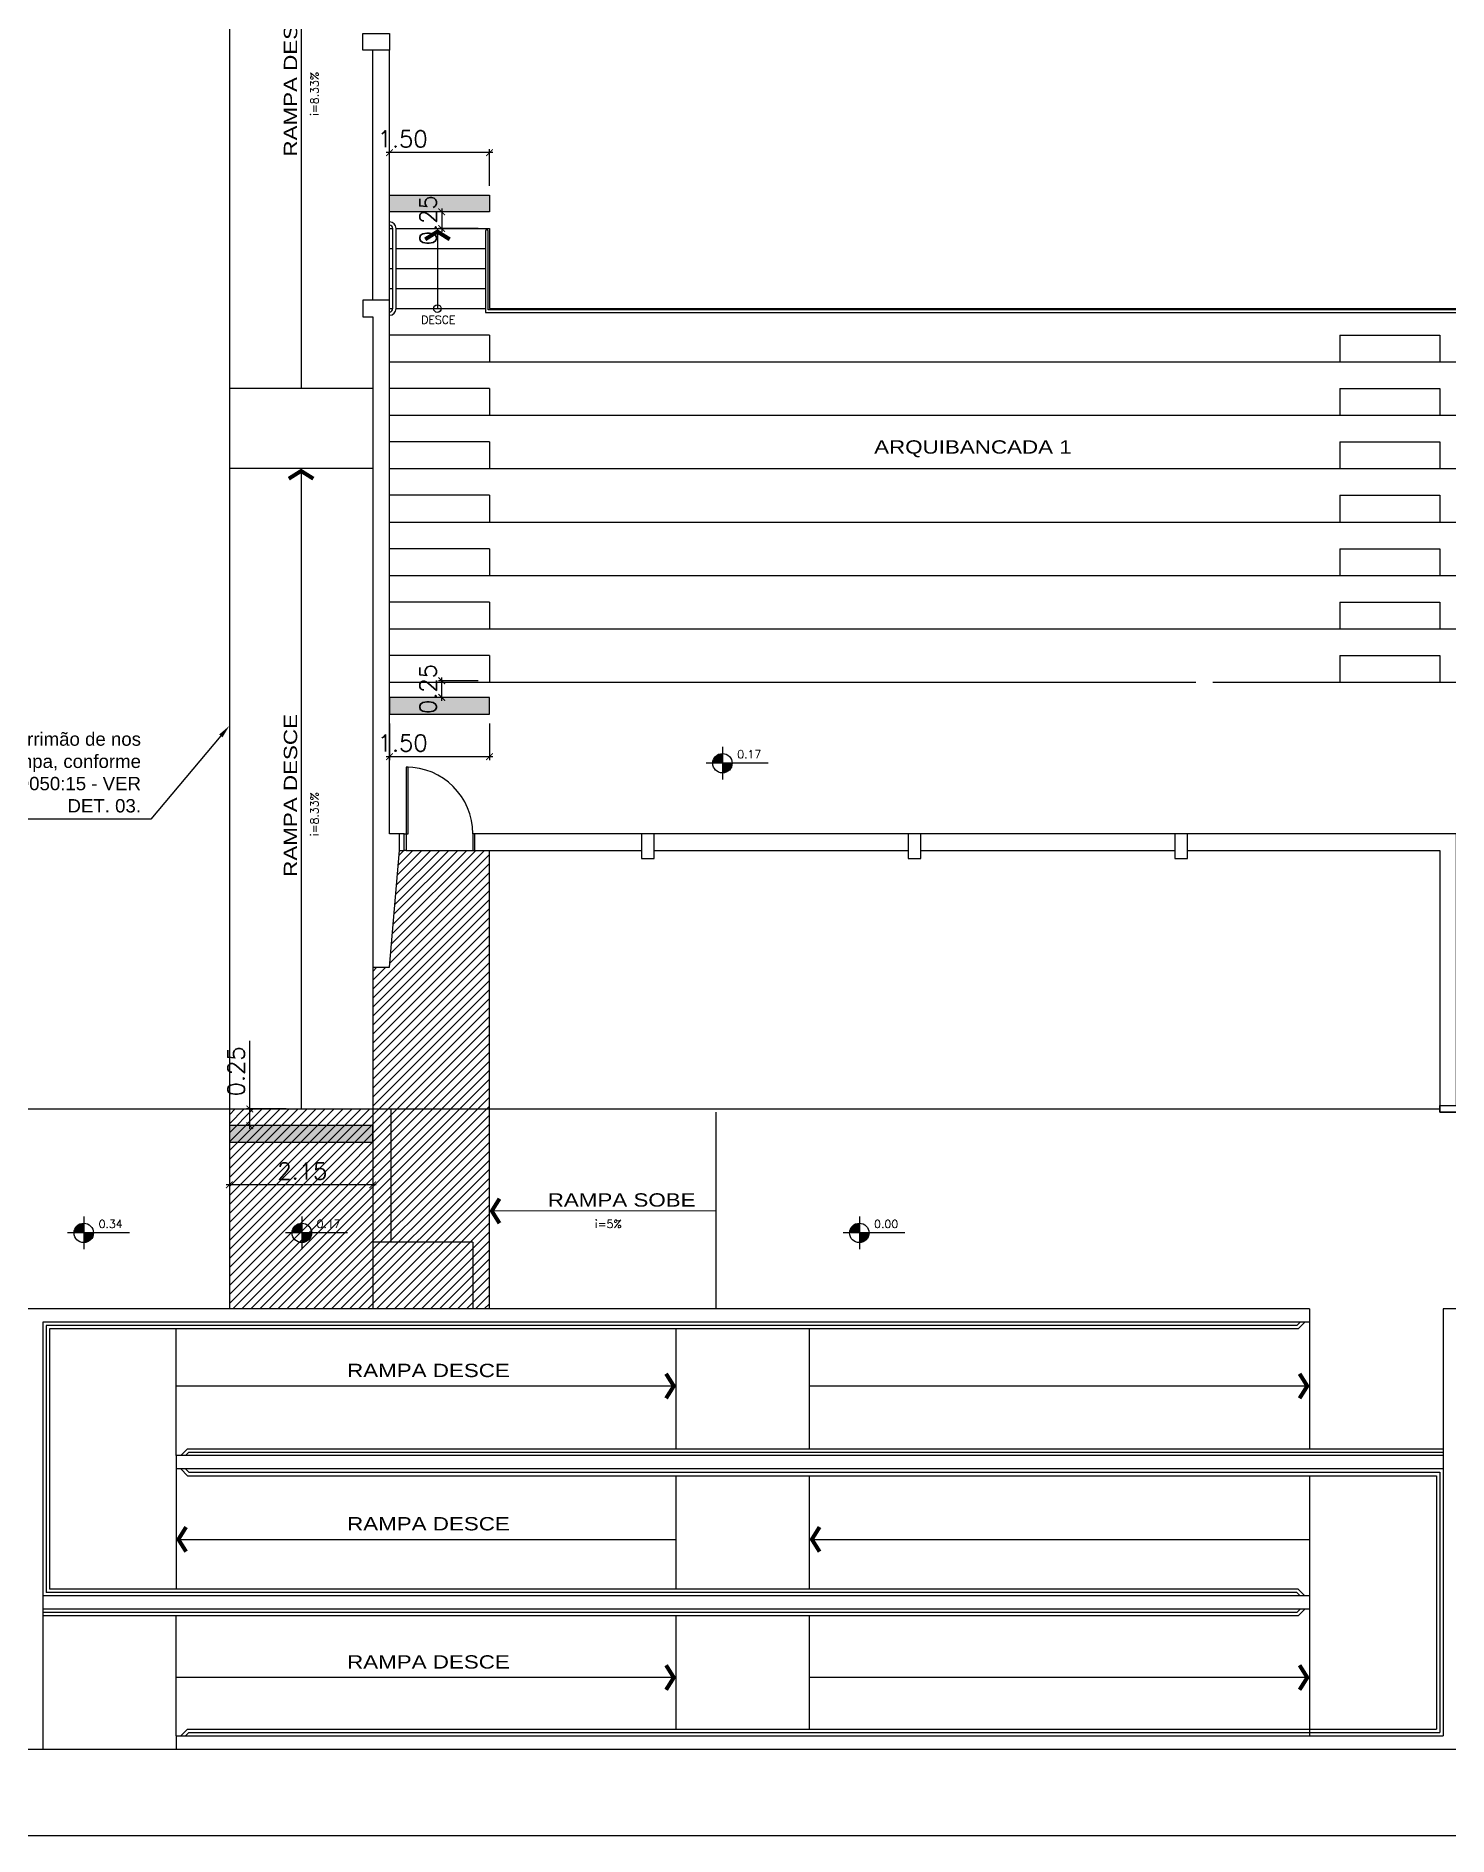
# Model space of a CAD drawing. Header units: millimetres. Extents: x 2541 to 2655, y 1921 to 2005.
# Drawn here: x 2564.47 to 2585.64, y 1922.78 to 1949.77 of the extents above; entities that cross this region are included whole.
import ezdxf
from ezdxf import colors
from ezdxf.entities.mleader import LeaderData, LeaderLine
from ezdxf.enums import TextEntityAlignment as Align
from ezdxf.math import Vec2, Vec3

# ---------------------------------------------------------------- set-up
doc = ezdxf.new("R2010")
doc.units = ezdxf.units.MM
for name, color, linetype in [('INST NEO - Cotas', 8, 'Continuous'), ('INST NEO - Piso T Alerta', 50, 'Continuous'), ('INST NEO - Proj Original', 253, 'Continuous'), ('INST NEO - Projeto', 7, 'Continuous'), ('INST NEO - Sinal+Texto', 10, 'Continuous'), ('INST NEO - Texto 01', 7, 'Continuous')]:
    doc.layers.add(name, color=color, linetype=linetype)
doc.styles.add('arial', font='arial.ttf')
doc.styles.add('Letra 50MS', font='romans.shx', dxfattribs={"height": 0.075})
doc.styles.add('REGUA100', font='simplex.shx', dxfattribs={"width": 0.7})
doc.styles.add('STYLE19', font='arial.ttf', dxfattribs={"width": 1.2})
doc.styles.add('STYLE9', font='arial.ttf', dxfattribs={"width": 1.2})
doc.dimstyles.new('Cota50', dxfattribs={"dimtxt": 0.075, "dimasz": 0.1, "dimexe": 0.05, "dimexo": 0.05, "dimgap": 0.1, "dimtad": 1, "dimzin": 1, "dimdsep": 46, "dimtxsty": 'Letra 50MS', "dimblk": 'ARCHTICK', "dimcen": 0, "dimdle": 0.05, "dimclrd": 256, "dimclre": 256, "dimclrt": 1, "dimadec": 0, "dimazin": 0, "dimtfac": 1, "dimtmove": 0, "dimatfit": 3, "dimldrblk": 'ARCHTICK', "dimfxl": 1, "dimtolj": 1, "dimtzin": 0, "dimarcsym": 0})

# ---------------------------------------------------------------- blocks, each defined once
blk = doc.blocks.new('_ArchTick')
at = {"color": 0, "const_width": 0.15}
blk.add_lwpolyline([(-0.5, -0.5), (0.5, 0.5)], dxfattribs=at)
blk = doc.blocks.new('*D203')
at = {"layer": 'INST NEO - Cotas', "lineweight": -2, "transparency": 16777216}
for p, q in [((2571.099, 1940.099), (2570.501, 1940.099)), ((2570.551, 1939.799), (2570.551, 1940.149)), ((2571.099, 1939.849), (2570.501, 1939.849))]:
    blk.add_line(p, q, dxfattribs=at)
at = {"layer": 'INST NEO - Cotas', "lineweight": -2, "transparency": 16777216, "xscale": 0.1, "yscale": 0.1, "zscale": 0.1}
for p, rotation in [((2570.551, 1940.099), 90), ((2570.551, 1939.849), 270)]:
    blk.add_blockref('_ArchTick', p, dxfattribs=dict(at, rotation=rotation))
at = {"layer": 'INST NEO - Cotas', "color": 1, "transparency": 16777216, "insert": (2570.346, 1939.974), "char_height": 0.075, "attachment_point": 5, "rotation": 90, "style": 'Letra 50MS'}
blk.add_mtext('\\A1;{\\H3.33333x;0.25}', dxfattribs=at)
blk = doc.blocks.new('*D204')
at = {"layer": 'INST NEO - Cotas', "lineweight": -2, "transparency": 16777216}
for p, q in [((2569.767, 1939.46), (2569.767, 1938.91)), ((2571.267, 1939.46), (2571.267, 1938.91)), ((2571.317, 1938.96), (2569.717, 1938.96))]:
    blk.add_line(p, q, dxfattribs=at)
at = {"layer": 'INST NEO - Cotas', "lineweight": -2, "transparency": 16777216, "xscale": 0.1, "yscale": 0.1, "zscale": 0.1, "rotation": 180}
blk.add_blockref('_ArchTick', (2569.767, 1938.96), dxfattribs=at)
at = {"layer": 'INST NEO - Cotas', "lineweight": -2, "transparency": 16777216, "xscale": 0.1, "yscale": 0.1, "zscale": 0.1}
blk.add_blockref('_ArchTick', (2571.267, 1938.96), dxfattribs=at)
at = {"layer": 'INST NEO - Cotas', "color": 1, "transparency": 16777216, "insert": (2569.966, 1939.165), "char_height": 0.075, "attachment_point": 5, "style": 'Letra 50MS'}
blk.add_mtext('\\A1;{\\H3.33333x;1.50}', dxfattribs=at)
blk = doc.blocks.new('*D205')
at = {"layer": 'INST NEO - Cotas', "lineweight": -2, "transparency": 16777216}
for p, q in [((2571.099, 1947.129), (2570.501, 1947.129)), ((2570.551, 1947.179), (2570.551, 1946.829)), ((2571.099, 1946.879), (2570.501, 1946.879))]:
    blk.add_line(p, q, dxfattribs=at)
at = {"layer": 'INST NEO - Cotas', "lineweight": -2, "transparency": 16777216, "xscale": 0.1, "yscale": 0.1, "zscale": 0.1}
for p, rotation in [((2570.551, 1947.129), 90), ((2570.551, 1946.879), 270)]:
    blk.add_blockref('_ArchTick', p, dxfattribs=dict(at, rotation=rotation))
at = {"layer": 'INST NEO - Cotas', "color": 1, "transparency": 16777216, "insert": (2570.346, 1947.004), "char_height": 0.075, "attachment_point": 5, "rotation": 90, "style": 'Letra 50MS'}
blk.add_mtext('\\A1;{\\H3.33333x;0.25}', dxfattribs=at)
blk = doc.blocks.new('*D206')
at = {"layer": 'INST NEO - Cotas', "lineweight": -2, "transparency": 16777216}
for p, q in [((2571.317, 1948.018), (2569.717, 1948.018)), ((2569.767, 1947.518), (2569.767, 1948.068)), ((2571.267, 1947.518), (2571.267, 1948.068))]:
    blk.add_line(p, q, dxfattribs=at)
at = {"layer": 'INST NEO - Cotas', "lineweight": -2, "transparency": 16777216, "xscale": 0.1, "yscale": 0.1, "zscale": 0.1, "rotation": 180}
blk.add_blockref('_ArchTick', (2569.767, 1948.018), dxfattribs=at)
at = {"layer": 'INST NEO - Cotas', "lineweight": -2, "transparency": 16777216, "xscale": 0.1, "yscale": 0.1, "zscale": 0.1}
blk.add_blockref('_ArchTick', (2571.267, 1948.018), dxfattribs=at)
at = {"layer": 'INST NEO - Cotas', "color": 1, "transparency": 16777216, "insert": (2569.966, 1948.223), "char_height": 0.075, "attachment_point": 5, "style": 'Letra 50MS'}
blk.add_mtext('\\A1;{\\H3.33333x;1.50}', dxfattribs=at)
blk = doc.blocks.new('*D161')
at = {"layer": 'INST NEO - Cotas', "lineweight": -2, "transparency": 16777216}
for p, q in [((2567.673, 1933.679), (2567.673, 1934.701)), ((2568.22, 1933.679), (2567.623, 1933.679)), ((2567.673, 1933.379), (2567.673, 1933.679)), ((2568.22, 1933.429), (2567.623, 1933.429))]:
    blk.add_line(p, q, dxfattribs=at)
at = {"layer": 'INST NEO - Cotas', "lineweight": -2, "transparency": 16777216, "xscale": 0.1, "yscale": 0.1, "zscale": 0.1}
for p, rotation in [((2567.673, 1933.679), 90), ((2567.673, 1933.429), 270)]:
    blk.add_blockref('_ArchTick', p, dxfattribs=dict(at, rotation=rotation))
at = {"layer": 'INST NEO - Cotas', "color": 1, "transparency": 16777216, "insert": (2567.468, 1934.24), "char_height": 0.075, "attachment_point": 5, "rotation": 90, "style": 'Letra 50MS'}
blk.add_mtext('\\A1;{\\H3.33333x;0.25}', dxfattribs=at)
blk = doc.blocks.new('*D162')
at = {"layer": 'INST NEO - Cotas', "lineweight": -2, "transparency": 16777216}
for p, q in [((2567.367, 1933.04), (2567.367, 1932.49)), ((2569.517, 1933.04), (2569.517, 1932.49)), ((2569.567, 1932.54), (2567.317, 1932.54))]:
    blk.add_line(p, q, dxfattribs=at)
at = {"layer": 'INST NEO - Cotas', "lineweight": -2, "transparency": 16777216, "xscale": 0.1, "yscale": 0.1, "zscale": 0.1, "rotation": 180}
blk.add_blockref('_ArchTick', (2567.367, 1932.54), dxfattribs=at)
at = {"layer": 'INST NEO - Cotas', "lineweight": -2, "transparency": 16777216, "xscale": 0.1, "yscale": 0.1, "zscale": 0.1}
blk.add_blockref('_ArchTick', (2569.517, 1932.54), dxfattribs=at)
at = {"layer": 'INST NEO - Cotas', "color": 1, "transparency": 16777216, "insert": (2568.461, 1932.745), "char_height": 0.075, "attachment_point": 5, "style": 'Letra 50MS'}
blk.add_mtext('\\A1;{\\H3.33333x;2.15}', dxfattribs=at)

msp = doc.modelspace()

# ---------------------------------------------------------------- hatches: boundary and pattern name
at = {"layer": 'INST NEO - Piso T Alerta'}
h = msp.add_hatch(color=256, dxfattribs=at)
h.dxf.hatch_style = 1
h.paths.add_polyline_path([(2569.767, 1947.129), (2569.767, 1947.379), (2571.267, 1947.379), (2571.267, 1947.129)])
h = msp.add_hatch(color=256, dxfattribs=at)
h.dxf.hatch_style = 1
h.paths.add_polyline_path([(2569.767, 1939.849), (2569.767, 1939.599), (2571.267, 1939.599), (2571.267, 1939.849)])
h = msp.add_hatch(color=256, dxfattribs=at)
h.dxf.hatch_style = 1
h.paths.add_polyline_path([(2569.517, 1933.179), (2569.517, 1933.429), (2567.367, 1933.429), (2567.367, 1933.179)])
at = {"layer": 'INST NEO - Proj Original'}
h = msp.add_hatch(dxfattribs=at)
h.set_pattern_fill('LINE', color=256, scale=2, angle=90, style=0)
h.set_pattern_definition([(90, (2535.58893, 1915.30814), (-0.25, 2e-17), [])])
h.paths.add_polyline_path([(2561.642, 1930.549), (2560.642, 1930.549), (2560.642, 1928.147), (2561.642, 1928.147)])
h.paths.add_polyline_path([(2585.767, 1930.549), (2585.767, 1928.147), (2589.512, 1928.147), (2589.512, 1930.549)])
h.paths.add_polyline_path([(2564.567, 1928.147), (2564.567, 1930.549), (2561.642, 1930.549), (2561.642, 1928.147)])
h = msp.add_hatch(dxfattribs=at)
h.set_pattern_fill('LINE', color=256, scale=4, angle=90, style=0)
h.set_pattern_definition([(90, (2535.58893, 1915.30814), (-0.5, 3e-17), [])])
h.paths.add_polyline_path([(2560.642, 1924.079), (2561.642, 1924.079), (2561.642, 1928.147), (2560.642, 1928.147)])
h.paths.add_polyline_path([(2562.815, 1926.847), (2562.815, 1927.911), (2563.265, 1927.911), (2563.265, 1926.847)], flags=24)
h.paths.add_polyline_path([(2585.767, 1928.147), (2585.767, 1924.079), (2589.512, 1924.079), (2589.512, 1928.147)])
h.paths.add_polyline_path([(2564.567, 1924.079), (2564.567, 1928.147), (2561.642, 1928.147), (2561.642, 1924.079)])
at = {"layer": 'INST NEO - Projeto'}
h = msp.add_hatch(dxfattribs=at)
h.set_pattern_fill('ANSI31', color=10, scale=0.03)
h.set_pattern_definition([(45, (-29008.23502, 17645.09938), (-0.0673519209, 0.0673519209), [])])
h.paths.add_polyline_path([(2571.267, 1933.679), (2569.787, 1933.679), (2569.787, 1931.679), (2571.017, 1931.679), (2571.017, 1930.679), (2571.267, 1930.679)])
h.paths.add_polyline_path([(2569.787, 1933.679), (2569.517, 1933.679), (2569.517, 1931.679), (2569.787, 1931.679)])
h.paths.add_polyline_path([(2571.017, 1931.679), (2569.517, 1931.679), (2569.517, 1930.679), (2571.017, 1930.679)])
h.paths.add_polyline_path([(2569.517, 1933.679), (2567.367, 1933.679), (2567.367, 1930.679), (2569.517, 1930.679)])
h.paths.add_polyline_path([(2571.267, 1937.554), (2571.047, 1937.554), (2571.017, 1937.554), (2570.017, 1937.554), (2569.987, 1937.554), (2569.917, 1937.554), (2569.767, 1935.804), (2569.517, 1935.804), (2569.517, 1933.679), (2571.267, 1933.679)])
at = {"layer": 'INST NEO - Texto 01'}
h = msp.add_hatch(color=256, dxfattribs=at)
h.dxf.hatch_style = 1
h.paths.add_polyline_path([(2574.761, 1939.008, 0.414214), (2574.615, 1938.862), (2574.761, 1938.862)])
h.paths.add_polyline_path([(2574.906, 1938.862), (2574.761, 1938.862), (2574.761, 1938.716, 0.414214)])
h = msp.add_hatch(color=256, dxfattribs=at)
h.dxf.hatch_style = 1
h.paths.add_polyline_path([(2565.183, 1931.965, 0.414214), (2565.038, 1931.819), (2565.183, 1931.819)])
h.paths.add_polyline_path([(2565.329, 1931.819), (2565.183, 1931.819), (2565.183, 1931.673, 0.414214)])
h = msp.add_hatch(color=256, dxfattribs=at)
h.dxf.hatch_style = 1
h.paths.add_polyline_path([(2568.453, 1931.965, 0.414214), (2568.307, 1931.819), (2568.453, 1931.819)])
h.paths.add_polyline_path([(2568.599, 1931.819), (2568.453, 1931.819), (2568.453, 1931.673, 0.414214)])
h = msp.add_hatch(color=256, dxfattribs=at)
h.dxf.hatch_style = 1
h.paths.add_polyline_path([(2576.814, 1931.965, 0.414214), (2576.668, 1931.819), (2576.814, 1931.819)])
h.paths.add_polyline_path([(2576.96, 1931.819), (2576.814, 1931.819), (2576.814, 1931.673, 0.414214)])

# ---------------------------------------------------------------- linework, layer by layer
at = {"layer": 'INST NEO - Piso T Alerta', "color": 7}
for points in [[(2571.267, 1947.379), (2571.267, 1947.129), (2569.767, 1947.129), (2569.767, 1947.379)], [(2571.267, 1939.599), (2571.267, 1939.849), (2569.767, 1939.849), (2569.767, 1939.599)], [(2569.517, 1933.179), (2569.517, 1933.429), (2567.367, 1933.429), (2567.367, 1933.179)]]:
    msp.add_lwpolyline(points, close=True, dxfattribs=at)
at = {"layer": 'INST NEO - Proj Original'}
for p, q in [((2569.517, 1945.804), (2569.517, 1949.554)), ((2569.767, 1945.804), (2569.767, 1949.554)), ((2569.817, 1945.679), (2569.817, 1946.879)), ((2569.867, 1945.679), (2569.867, 1946.879)), ((2570.487, 1946.869), (2570.487, 1945.679)), ((2569.767, 1946.579), (2569.817, 1946.579)), ((2569.867, 1946.579), (2571.207, 1946.579)), ((2569.767, 1946.279), (2569.817, 1946.279)), ((2569.867, 1946.279), (2571.207, 1946.279)), ((2569.767, 1945.979), (2569.817, 1945.979)), ((2569.867, 1945.979), (2571.207, 1945.979)), ((2569.767, 1945.679), (2569.817, 1945.679)), ((2569.867, 1945.679), (2571.207, 1945.679)), ((2571.267, 1945.279), (2569.767, 1945.279)), ((2571.267, 1945.279), (2571.267, 1944.879)), ((2584.017, 1945.279), (2584.017, 1944.879)), ((2584.017, 1945.279), (2585.517, 1945.279)), ((2585.517, 1945.279), (2585.517, 1944.879)), ((2569.767, 1944.879), (2613.517, 1944.879)), ((2571.267, 1944.479), (2569.767, 1944.479)), ((2571.267, 1944.479), (2571.267, 1944.079)), ((2584.017, 1944.479), (2585.517, 1944.479)), ((2584.017, 1944.479), (2584.017, 1944.079)), ((2585.517, 1944.479), (2585.517, 1944.079)), ((2569.767, 1944.079), (2613.517, 1944.079)), ((2571.267, 1943.679), (2569.767, 1943.679)), ((2571.267, 1943.679), (2571.267, 1943.279)), ((2584.017, 1943.679), (2585.517, 1943.679)), ((2584.017, 1943.679), (2584.017, 1943.279)), ((2585.517, 1943.679), (2585.517, 1943.279)), ((2569.767, 1943.279), (2613.517, 1943.279)), ((2571.267, 1942.879), (2569.767, 1942.879)), ((2571.267, 1942.879), (2571.267, 1942.479)), ((2584.017, 1942.879), (2585.517, 1942.879)), ((2584.017, 1942.879), (2584.017, 1942.479)), ((2585.517, 1942.879), (2585.517, 1942.479)), ((2569.767, 1942.479), (2613.517, 1942.479)), ((2571.267, 1942.079), (2569.767, 1942.079)), ((2571.267, 1942.079), (2571.267, 1941.679)), ((2584.017, 1942.079), (2585.517, 1942.079)), ((2584.017, 1942.079), (2584.017, 1941.679)), ((2585.517, 1942.079), (2585.517, 1941.679)), ((2569.767, 1941.679), (2613.517, 1941.679)), ((2571.267, 1941.279), (2569.767, 1941.279)), ((2571.267, 1941.279), (2571.267, 1940.879)), ((2584.017, 1941.279), (2585.517, 1941.279)), ((2584.017, 1941.279), (2584.017, 1940.879)), ((2585.517, 1941.279), (2585.517, 1940.879)), ((2569.767, 1940.879), (2613.517, 1940.879)), ((2571.267, 1940.479), (2569.767, 1940.479)), ((2571.267, 1940.479), (2571.267, 1940.079)), ((2584.017, 1940.479), (2585.517, 1940.479)), ((2584.017, 1940.479), (2584.017, 1940.079)), ((2585.517, 1940.479), (2585.517, 1940.079)), ((2569.767, 1940.079), (2581.862, 1940.079)), ((2582.117, 1940.079), (2600.317, 1940.079)), ((2569.987, 1937.554), (2569.987, 1937.804)), ((2571.047, 1937.554), (2571.047, 1937.804)), ((2560.392, 1933.679), (2567.367, 1933.679)), ((2569.517, 1933.679), (2585.517, 1933.679)), ((2569.517, 1933.679), (2569.517, 1930.679)), ((2569.787, 1933.679), (2569.787, 1931.679)), ((2571.267, 1932.148), (2574.667, 1932.154)), ((2571.017, 1931.679), (2569.517, 1931.679)), ((2571.017, 1931.679), (2571.017, 1930.679)), ((2583.567, 1930.679), (2560.512, 1930.679)), ((2583.567, 1930.679), (2583.567, 1930.479)), ((2589.672, 1930.679), (2585.567, 1930.679)), ((2585.567, 1930.679), (2585.567, 1924.279)), ((2583.567, 1930.479), (2564.567, 1930.479)), ((2564.567, 1930.479), (2564.567, 1924.079)), ((2583.374, 1930.429), (2564.617, 1930.429)), ((2564.617, 1930.429), (2564.617, 1926.429)), ((2583.394, 1930.379), (2564.667, 1930.379)), ((2564.667, 1930.379), (2564.667, 1926.479)), ((2566.567, 1928.479), (2566.567, 1930.379)), ((2574.067, 1928.579), (2574.067, 1930.379)), ((2576.067, 1928.579), (2576.067, 1930.379)), ((2583.424, 1930.479), (2583.374, 1930.429)), ((2583.494, 1930.479), (2583.394, 1930.379)), ((2583.567, 1930.479), (2583.567, 1928.579)), ((2574.067, 1929.523), (2566.567, 1929.523)), ((2583.567, 1929.523), (2576.067, 1929.523)), ((2566.639, 1928.479), (2566.739, 1928.579)), ((2566.71, 1928.479), (2566.76, 1928.529)), ((2566.739, 1928.579), (2585.567, 1928.579)), ((2566.76, 1928.529), (2585.567, 1928.529)), ((2585.567, 1928.479), (2566.567, 1928.479)), ((2566.567, 1928.479), (2566.567, 1928.279)), ((2585.567, 1928.279), (2566.567, 1928.279)), ((2566.567, 1928.279), (2566.567, 1926.479)), ((2566.639, 1928.279), (2566.739, 1928.179)), ((2566.71, 1928.279), (2566.76, 1928.229)), ((2566.76, 1928.229), (2585.517, 1928.229)), ((2585.517, 1928.229), (2585.517, 1924.329)), ((2566.739, 1928.179), (2585.467, 1928.179)), ((2574.067, 1926.479), (2574.067, 1928.179)), ((2576.067, 1926.479), (2576.067, 1928.179)), ((2583.567, 1928.179), (2583.567, 1926.379)), ((2585.467, 1928.179), (2585.467, 1924.379)), ((2566.567, 1927.224), (2574.067, 1927.224)), ((2576.067, 1927.224), (2583.567, 1927.224)), ((2583.567, 1926.379), (2564.567, 1926.379)), ((2583.374, 1926.429), (2564.617, 1926.429)), ((2583.394, 1926.479), (2564.667, 1926.479)), ((2583.424, 1926.379), (2583.374, 1926.429)), ((2583.494, 1926.379), (2583.394, 1926.479)), ((2583.567, 1926.379), (2583.567, 1926.179)), ((2583.567, 1926.179), (2564.567, 1926.179)), ((2583.374, 1926.129), (2564.567, 1926.129)), ((2583.394, 1926.079), (2564.567, 1926.079)), ((2566.567, 1924.279), (2566.567, 1926.079)), ((2574.067, 1924.379), (2574.067, 1926.079)), ((2576.067, 1924.379), (2576.067, 1926.079)), ((2583.424, 1926.179), (2583.374, 1926.129)), ((2583.494, 1926.179), (2583.394, 1926.079)), ((2583.567, 1926.179), (2583.567, 1924.279)), ((2574.067, 1925.152), (2566.567, 1925.152)), ((2583.567, 1925.152), (2576.067, 1925.152)), ((2566.567, 1924.279), (2585.567, 1924.279)), ((2566.567, 1924.279), (2566.567, 1924.079)), ((2566.639, 1924.279), (2566.739, 1924.379)), ((2566.71, 1924.279), (2566.76, 1924.329)), ((2566.739, 1924.379), (2585.467, 1924.379)), ((2566.76, 1924.329), (2585.517, 1924.329)), ((2560.642, 1924.079), (2589.542, 1924.079))]:
    msp.add_line(p, q, dxfattribs=at)
for points in [[(2540.537, 2004.876), (2654.937, 2004.876), (2654.937, 1922.776), (2540.537, 1922.776)], [(2569.367, 1949.804), (2569.767, 1949.804), (2569.767, 1949.554), (2569.367, 1949.554)], [(2573.737, 1937.804), (2573.547, 1937.804), (2573.547, 1937.434), (2573.737, 1937.434)], [(2577.737, 1937.804), (2577.547, 1937.804), (2577.547, 1937.434), (2577.737, 1937.434)], [(2581.737, 1937.804), (2581.547, 1937.804), (2581.547, 1937.434), (2581.737, 1937.434)], [(2585.517, 1933.729), (2585.767, 1933.729), (2585.767, 1933.629), (2585.517, 1933.629)]]:
    msp.add_lwpolyline(points, close=True, dxfattribs=at)
for points in [[(2569.767, 1946.879), (2569.817, 1946.879)], [(2569.867, 1946.879), (2571.267, 1946.879), (2571.267, 1945.679), (2612.037, 1945.679)], [(2569.367, 1945.804), (2569.367, 1945.554), (2569.517, 1945.554), (2569.517, 1945.554), (2569.517, 1935.804), (2569.767, 1935.804), (2569.917, 1937.554), (2569.917, 1937.804), (2569.767, 1937.804), (2569.767, 1945.804), (2569.367, 1945.804)], [(2569.987, 1937.804), (2569.767, 1937.804)], [(2581.737, 1937.554), (2585.517, 1937.554), (2585.517, 1933.629), (2589.767, 1933.629), (2589.767, 1936.454), (2589.517, 1936.454), (2589.517, 1933.729), (2585.767, 1933.729), (2585.767, 1937.804), (2571.047, 1937.804)], [(2569.917, 1937.554), (2569.987, 1937.554)], [(2571.047, 1937.554), (2573.547, 1937.554)], [(2573.737, 1937.554), (2577.547, 1937.554)], [(2577.737, 1937.554), (2581.547, 1937.554)]]:
    msp.add_lwpolyline(points, dxfattribs=at)
msp.add_lwpolyline([(2612.037, 1946.819), (2612.037, 1945.659), (2571.247, 1945.659), (2571.247, 1946.839, 1), (2571.207, 1946.839), (2571.207, 1945.619), (2612.077, 1945.619), (2612.077, 1946.819, 1)], format="xyb", close=True, dxfattribs=at)
msp.add_circle((2570.487, 1945.679), 0.0562, dxfattribs=at)
for centre, radius, start, end in [((2569.767, 1946.879), 0.1, 0, 90), ((2569.767, 1946.879), 0.05, 0, 90), ((2569.767, 1945.679), 0.05, 270, 0), ((2569.767, 1945.679), 0.1, 270, 0)]:
    msp.add_arc(centre, radius, start, end, dxfattribs=at)
for points in [[(2570.487, 1946.869), (2570.287, 1946.743), (2570.487, 1946.798), (2570.318, 1946.692)], [(2570.487, 1946.869), (2570.687, 1946.743), (2570.487, 1946.798), (2570.655, 1946.692)]]:
    msp.add_solid(points, dxfattribs=at)
at = {"layer": 'INST NEO - Proj Original', "linetype": 'ByBlock'}
for points in [[(2571.267, 1932.148), (2571.392, 1932.348), (2571.337, 1932.148), (2571.443, 1932.316)], [(2571.267, 1932.148), (2571.392, 1931.948), (2571.337, 1932.148), (2571.443, 1931.98)], [(2574.067, 1929.523), (2573.941, 1929.723), (2573.996, 1929.523), (2573.89, 1929.691)], [(2583.567, 1929.523), (2583.441, 1929.723), (2583.496, 1929.523), (2583.39, 1929.691)], [(2574.067, 1929.523), (2573.941, 1929.323), (2573.996, 1929.523), (2573.89, 1929.355)], [(2583.567, 1929.523), (2583.441, 1929.323), (2583.496, 1929.523), (2583.39, 1929.355)], [(2566.567, 1927.224), (2566.692, 1927.424), (2566.637, 1927.224), (2566.743, 1927.393)], [(2576.067, 1927.224), (2576.192, 1927.424), (2576.137, 1927.224), (2576.243, 1927.393)], [(2566.567, 1927.224), (2566.692, 1927.024), (2566.637, 1927.224), (2566.743, 1927.056)], [(2576.067, 1927.224), (2576.192, 1927.024), (2576.137, 1927.224), (2576.243, 1927.056)], [(2574.067, 1925.152), (2573.941, 1925.352), (2573.996, 1925.152), (2573.89, 1925.321)], [(2583.567, 1925.152), (2583.441, 1925.352), (2583.496, 1925.152), (2583.39, 1925.321)], [(2574.067, 1925.152), (2573.941, 1924.952), (2573.996, 1925.152), (2573.89, 1924.984)], [(2583.567, 1925.152), (2583.441, 1924.952), (2583.496, 1925.152), (2583.39, 1924.984)]]:
    msp.add_solid(points, dxfattribs=at)
at = {"layer": 'INST NEO - Projeto', "color": 10}
for p, q in [((2567.367, 1975.679), (2567.367, 1933.679)), ((2568.442, 1954.079), (2568.442, 1944.479)), ((2569.517, 1944.479), (2567.367, 1944.479)), ((2569.517, 1943.279), (2567.367, 1943.279)), ((2568.442, 1943.279), (2568.442, 1933.679)), ((2571.267, 1930.679), (2571.267, 1937.554)), ((2574.667, 1930.679), (2574.667, 1933.629))]:
    msp.add_line(p, q, dxfattribs=at)
at = {"layer": 'INST NEO - Projeto'}
msp.add_lwpolyline([(2570.017, 1937.804), (2570.047, 1937.804), (2570.047, 1938.804), (2570.017, 1938.804)], close=True, dxfattribs=at)
for points in [[(2569.987, 1937.804), (2570.017, 1937.804), (2570.017, 1937.554), (2569.987, 1937.554)], [(2571.047, 1937.804), (2571.017, 1937.804), (2571.017, 1937.554), (2571.047, 1937.554)]]:
    msp.add_lwpolyline(points, dxfattribs=at)
msp.add_arc((2570.017, 1937.804), 1, 0, 90, dxfattribs=at)
at = {"layer": 'INST NEO - Projeto', "color": 10}
for points in [[(2568.442, 1943.279), (2568.242, 1943.154), (2568.442, 1943.209), (2568.273, 1943.103)], [(2568.442, 1943.279), (2568.642, 1943.154), (2568.442, 1943.209), (2568.61, 1943.103)]]:
    msp.add_solid(points, dxfattribs=at)
at = {"layer": 'INST NEO - Sinal+Texto'}
for p, q in [((2570.017, 1937.554), (2571.017, 1937.554)), ((2569.517, 1935.804), (2569.517, 1933.679)), ((2567.367, 1933.679), (2567.367, 1930.679)), ((2567.367, 1933.679), (2569.517, 1933.679))]:
    msp.add_line(p, q, dxfattribs=at)
at = {"layer": 'INST NEO - Texto 01'}
for p, q in [((2574.761, 1939.106), (2574.761, 1938.618)), ((2575.445, 1938.862), (2574.517, 1938.862)), ((2565.183, 1932.063), (2565.183, 1931.575)), ((2568.453, 1932.063), (2568.453, 1931.575)), ((2576.814, 1932.063), (2576.814, 1931.575)), ((2565.868, 1931.819), (2564.94, 1931.819)), ((2569.137, 1931.819), (2568.209, 1931.819)), ((2577.498, 1931.819), (2576.57, 1931.819))]:
    msp.add_line(p, q, dxfattribs=at)
for centre in [(2574.761, 1938.862), (2565.183, 1931.819), (2568.453, 1931.819), (2576.814, 1931.819)]:
    msp.add_circle(centre, 0.146, dxfattribs=at)

# ---------------------------------------------------------------- texts
at = {"layer": 'INST NEO - Proj Original', "style": 'REGUA100'}
for s, p in [('DESCE', (2570.243, 1945.512)), ('i=5%%%', (2572.849, 1931.953))]:
    msp.add_text(s, height=0.12, dxfattribs=at).set_placement(p, align=Align.MIDDLE_LEFT)
at = {"layer": 'INST NEO - Proj Original', "width": 1.2}
for s, style, p in [('ARQUIBANCADA 1', 'STYLE19', (2577.036, 1943.504)), ('RAMPA SOBE', 'STYLE9', (2572.141, 1932.213)), ('RAMPA DESCE', 'STYLE9', (2569.132, 1929.657)), ('RAMPA DESCE', 'STYLE9', (2569.132, 1927.358)), ('RAMPA DESCE', 'STYLE9', (2569.132, 1925.286))]:
    msp.add_text(s, height=0.2, dxfattribs=dict(at, style=style)).set_placement(p)
at = {"layer": 'INST NEO - Projeto', "color": 10, "style": 'STYLE9', "width": 1.2}
for p in [(2568.383, 1947.959), (2568.383, 1937.159)]:
    msp.add_text('RAMPA DESCE', height=0.2, rotation=90, dxfattribs=at).set_placement(p)
at = {"layer": 'INST NEO - Projeto', "color": 10, "style": 'REGUA100'}
for p in [(2568.643, 1948.569), (2568.643, 1937.769)]:
    msp.add_text('i=8.33%%%', height=0.12, rotation=90, dxfattribs=at).set_placement(p, align=Align.MIDDLE_LEFT)
at = {"layer": 'INST NEO - Texto 01', "style": 'REGUA100'}
for s, p in [('0.17', (2574.983, 1938.996)), ('0.34', (2565.406, 1931.953)), ('0.17', (2568.675, 1931.953)), ('0.00', (2577.036, 1931.953))]:
    msp.add_text(s, height=0.12, dxfattribs=at).set_placement(p, align=Align.MIDDLE_LEFT)

# ---------------------------------------------------------------- dimensions: what is measured, and where the dimension line sits
at = {"layer": 'INST NEO - Cotas'}
for base, p1, p2, angle, picture, middle in [((2569.767, 1948.018), (2571.267, 1947.468), (2569.767, 1947.468), 180, '*D206', (2569.966, 1948.018)), ((2570.551, 1946.879), (2571.149, 1947.129), (2571.149, 1946.879), 270, '*D205', (2570.551, 1947.004)), ((2570.551, 1940.099), (2571.149, 1939.849), (2571.149, 1940.099), 90, '*D203', (2570.551, 1939.974)), ((2569.767, 1938.96), (2571.267, 1939.51), (2569.767, 1939.51), 180, '*D204', (2569.966, 1938.96)), ((2567.673, 1933.679), (2568.27, 1933.429), (2568.27, 1933.679), 90, '*D161', (2567.673, 1934.24)), ((2567.367, 1932.54), (2569.517, 1933.09), (2567.367, 1933.09), 180, '*D162', (2568.461, 1932.54))]:
    dim = msp.add_linear_dim(base=base, p1=p1, p2=p2, angle=angle, text='{\\H3.33333x;<>}', dimstyle='Cota50', override={"dimgap": 0.08}, dxfattribs=at)
    dim.commit()
    dim.dimension.update_dxf_attribs({"geometry": picture, "text_midpoint": middle, "dimtype": 160})

# ---------------------------------------------------------------- leaders
at = {"layer": 'INST NEO - Sinal+Texto'}
ml = msp.add_multileader_mtext('Standard', dxfattribs=at)
ml.set_content('Deverá ser instalado corrimão de nos duas laterais da rampa, conforme diretrizes da NBR 9050:15 - VER DET. 03.', color=256, style='arial')
ml.set_leader_properties(color=10)
ml.build(insert=Vec2(0, 0))
ml.multileader.update_dxf_attribs({"text_left_attachment_type": 5, "text_right_attachment_type": 5, "dogleg_length": 0.05, "arrow_head_size": 0.2})
ctx = ml.context
ctx.base_point, ctx.char_height, ctx.arrow_head_size, ctx.landing_gap_size, ctx.plane_origin = Vec3(2561.33, 1938.021), 0.2, 0.2, 0.1, Vec3(2566.801, 1942.769)
ctx.left_attachment, ctx.right_attachment, ctx.text_align_type = 5, 5, 2
notes = []
notes.append((ctx, [(0, (1, 1, 0), (2566.191, 1938.021), (-1, 0), 0.05, [(0, [(2567.367, 1939.424)], 0, [])])]))
ctx.mtext.insert, ctx.mtext.width, ctx.mtext.defined_height, ctx.mtext.alignment, ctx.mtext.line_spacing_style, ctx.mtext.flow_direction = Vec3(2566.041, 1939.324), 4.69853, 1.087, 3, 2, 5
for ctx, leaders in notes:
    for number, flags, end, landing, length, lines in leaders:
        leader = LeaderData()
        leader.index, (leader.has_last_leader_line, leader.has_dogleg_vector, leader.attachment_direction) = number, flags
        leader.last_leader_point, leader.dogleg_vector, leader.dogleg_length = Vec3(end), Vec3(landing), length
        for number, points, colour, breaks in lines:
            line = LeaderLine()
            line.index, line.vertices, line.color, line.breaks = number, Vec3.list(points), colors.encode_raw_color(colour), breaks
            leader.lines.append(line)
        ctx.leaders.append(leader)

doc.saveas('drawing.dxf')
